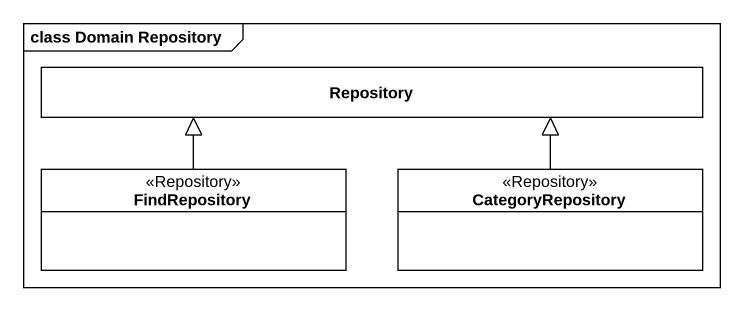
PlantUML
@startuml
mainframe class Domain Repository
hide circle
hide empty members
class Repository
class FindRepository <<Repository>>
class CategoryRepository <<Repository>>
FindRepository -up-|> Repository
CategoryRepository -up-|> Repository
@enduml
